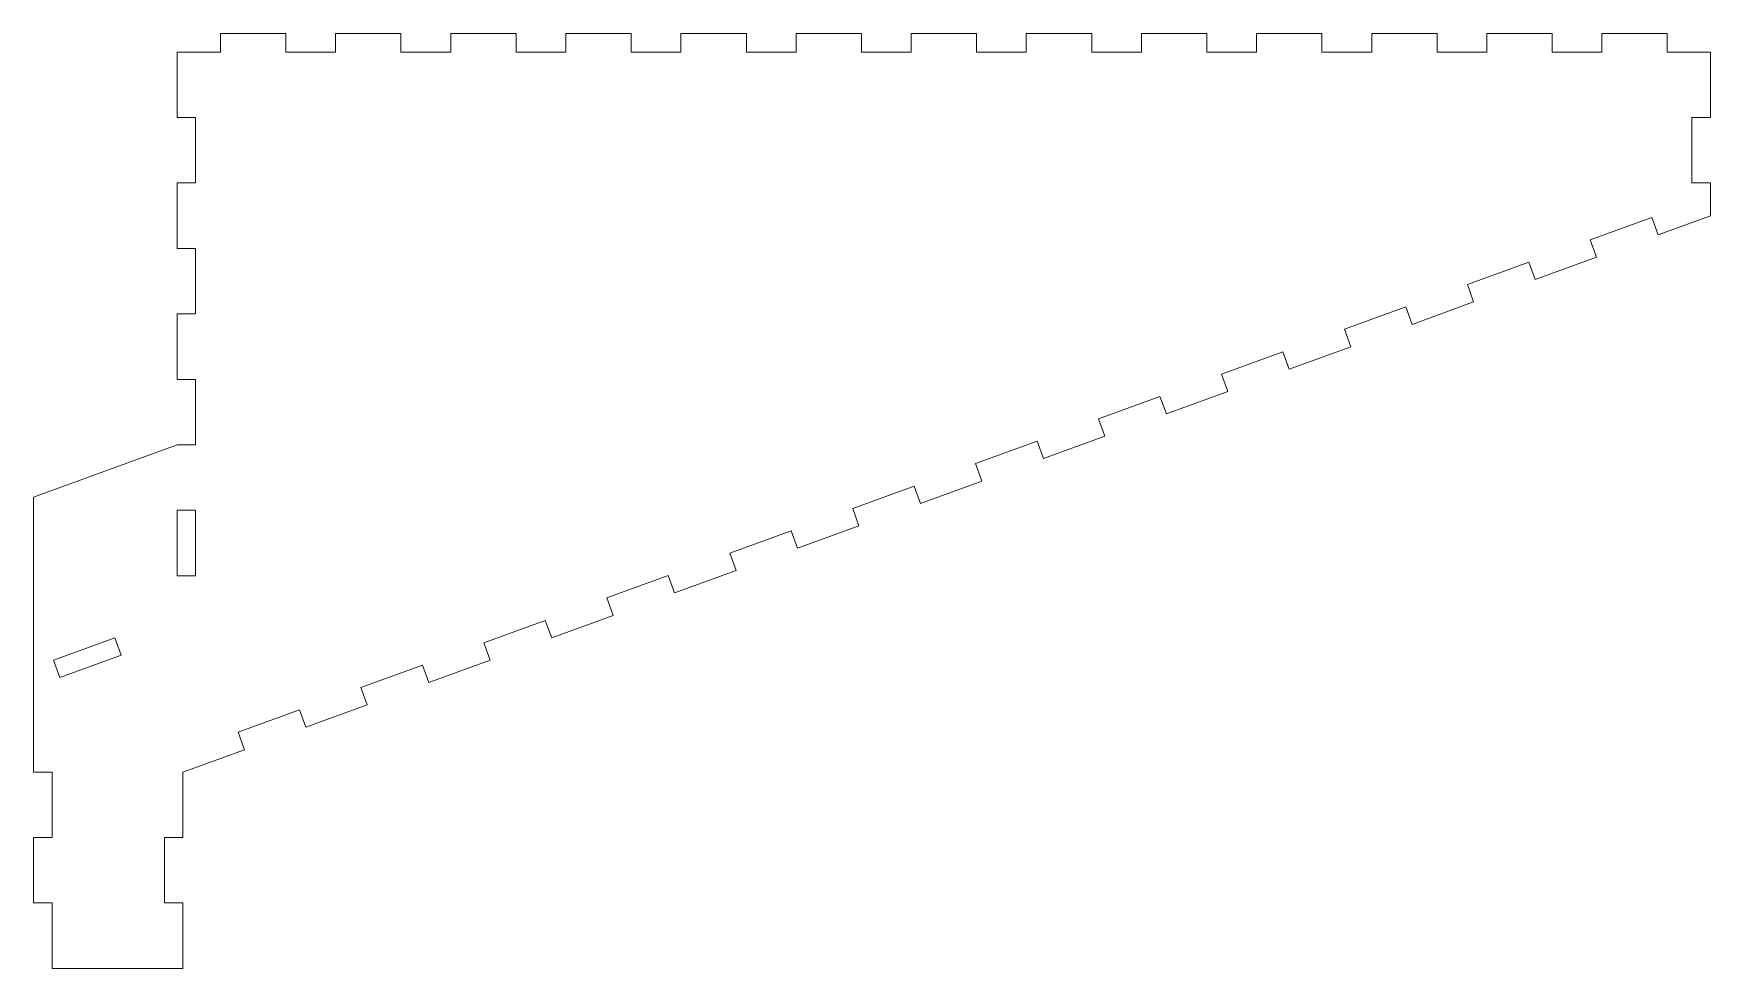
# Model space of a CAD drawing. Header units: millimetres. Extents: x 2 to 259, y 194 to 336.
import ezdxf

# ---------------------------------------------------------------- set-up
doc = ezdxf.new("R2010")
doc.units = ezdxf.units.MM

msp = doc.modelspace()

# ---------------------------------------------------------------- linework, layer by layer
at = {"color": 1, "linetype": 'Continuous', "lineweight": 0}
for p, q in [((30.73, 336.43), (30.73, 333.6)), ((40.73, 336.43), (30.73, 336.43)), ((40.73, 333.6), (40.73, 336.43)), ((48.33, 336.43), (48.33, 333.6)), ((58.33, 336.43), (48.33, 336.43)), ((58.33, 333.6), (58.33, 336.43)), ((65.93, 336.43), (65.93, 333.6)), ((75.93, 336.43), (65.93, 336.43)), ((75.93, 333.6), (75.93, 336.43)), ((83.53, 336.43), (83.53, 333.6)), ((93.53, 336.43), (83.53, 336.43)), ((93.53, 333.6), (93.53, 336.43)), ((101.13, 336.43), (101.13, 333.6)), ((111.13, 336.43), (101.13, 336.43)), ((111.13, 333.6), (111.13, 336.43)), ((118.73, 336.43), (118.73, 333.6)), ((128.73, 336.43), (118.73, 336.43)), ((128.73, 333.6), (128.73, 336.43)), ((136.33, 336.43), (136.33, 333.6)), ((146.33, 336.43), (136.33, 336.43)), ((146.33, 333.6), (146.33, 336.43)), ((153.93, 336.43), (153.93, 333.6)), ((163.93, 336.43), (153.93, 336.43)), ((163.93, 333.6), (163.93, 336.43)), ((171.53, 336.43), (171.53, 333.6)), ((181.53, 336.43), (171.53, 336.43)), ((181.53, 333.6), (181.53, 336.43)), ((189.13, 336.43), (189.13, 333.6)), ((199.13, 336.43), (189.13, 336.43)), ((199.13, 333.6), (199.13, 336.43)), ((206.73, 336.43), (206.73, 333.6)), ((216.73, 336.43), (206.73, 336.43)), ((216.73, 333.6), (216.73, 336.43)), ((224.33, 336.43), (224.33, 333.6)), ((234.33, 336.43), (224.33, 336.43)), ((234.33, 333.6), (234.33, 336.43)), ((241.93, 336.43), (241.93, 333.6)), ((251.93, 336.43), (241.93, 336.43)), ((251.93, 333.6), (251.93, 336.43)), ((24.1, 333.6), (24.1, 323.6)), ((30.73, 333.6), (24.1, 333.6)), ((48.33, 333.6), (40.73, 333.6)), ((65.93, 333.6), (58.33, 333.6)), ((83.53, 333.6), (75.93, 333.6)), ((101.13, 333.6), (93.53, 333.6)), ((118.73, 333.6), (111.13, 333.6)), ((136.33, 333.6), (128.73, 333.6)), ((153.93, 333.6), (146.33, 333.6)), ((171.53, 333.6), (163.93, 333.6)), ((189.13, 333.6), (181.53, 333.6)), ((206.73, 333.6), (199.13, 333.6)), ((224.33, 333.6), (216.73, 333.6)), ((241.93, 333.6), (234.33, 333.6)), ((258.52, 333.6), (251.93, 333.6)), ((258.52, 323.6), (258.52, 333.6)), ((24.1, 323.6), (26.93, 323.6)), ((26.93, 323.6), (26.93, 313.6)), ((255.69, 323.6), (258.52, 323.6)), ((255.69, 313.6), (255.69, 323.6)), ((24.1, 313.6), (24.1, 303.6)), ((26.93, 313.6), (24.1, 313.6)), ((258.52, 313.6), (255.69, 313.6)), ((258.52, 308.6), (258.52, 313.6)), ((240.15, 304.92), (249.55, 308.34)), ((249.55, 308.34), (250.51, 305.68)), ((250.51, 305.68), (258.52, 308.6)), ((24.1, 303.6), (26.93, 303.6)), ((26.93, 303.6), (26.93, 293.6)), ((241.12, 302.26), (240.15, 304.92)), ((221.36, 298.08), (230.75, 301.5)), ((230.75, 301.5), (231.72, 298.84)), ((231.72, 298.84), (241.12, 302.26)), ((222.32, 295.42), (221.36, 298.08)), ((212.93, 292), (222.32, 295.42)), ((24.1, 293.6), (24.1, 283.6)), ((26.93, 293.6), (24.1, 293.6)), ((202.56, 291.24), (211.96, 294.66)), ((211.96, 294.66), (212.93, 292)), ((203.53, 288.58), (202.56, 291.24)), ((183.77, 284.4), (193.17, 287.82)), ((193.17, 287.82), (194.13, 285.16)), ((194.13, 285.16), (203.53, 288.58)), ((24.1, 283.6), (26.93, 283.6)), ((26.93, 283.6), (26.93, 273.6)), ((184.74, 281.74), (183.77, 284.4)), ((164.97, 277.56), (174.37, 280.98)), ((174.37, 280.98), (175.34, 278.32)), ((175.34, 278.32), (184.74, 281.74)), ((165.94, 274.9), (164.97, 277.56)), ((156.55, 271.48), (165.94, 274.9)), ((24.1, 273.6), (2.16, 265.61)), ((26.93, 273.6), (24.1, 273.6)), ((146.18, 270.72), (155.58, 274.14)), ((155.58, 274.14), (156.55, 271.48)), ((147.15, 268.06), (146.18, 270.72)), ((127.39, 263.88), (136.78, 267.3)), ((136.78, 267.3), (137.75, 264.64)), ((137.75, 264.64), (147.15, 268.06)), ((2.16, 265.61), (2.16, 223.6)), ((128.35, 261.22), (127.39, 263.88)), ((108.59, 257.04), (117.99, 260.46)), ((117.99, 260.46), (118.96, 257.8)), ((118.96, 257.8), (128.35, 261.22)), ((109.56, 254.38), (108.59, 257.04)), ((100.16, 250.96), (109.56, 254.38)), ((89.8, 250.2), (99.2, 253.62)), ((99.2, 253.62), (100.16, 250.96)), ((90.77, 247.54), (89.8, 250.2)), ((71.01, 243.36), (80.4, 246.78)), ((80.4, 246.78), (81.37, 244.12)), ((81.37, 244.12), (90.77, 247.54)), ((71.97, 240.7), (71.01, 243.36)), ((52.21, 236.52), (61.61, 239.94)), ((61.61, 239.94), (62.58, 237.28)), ((62.58, 237.28), (71.97, 240.7)), ((53.18, 233.86), (52.21, 236.52)), ((43.78, 230.44), (53.18, 233.86)), ((33.42, 229.68), (42.81, 233.1)), ((42.81, 233.1), (43.78, 230.44)), ((34.39, 227.02), (33.42, 229.68)), ((24.99, 223.6), (34.39, 227.02)), ((2.16, 223.6), (4.99, 223.6)), ((4.99, 223.6), (4.99, 213.6)), ((24.99, 213.6), (24.99, 223.6)), ((2.16, 213.6), (2.16, 203.6)), ((4.99, 213.6), (2.16, 213.6)), ((22.16, 213.6), (24.99, 213.6)), ((22.16, 203.6), (22.16, 213.6)), ((2.16, 203.6), (4.99, 203.6)), ((4.99, 203.6), (4.99, 193.6)), ((24.99, 203.6), (22.16, 203.6)), ((24.99, 193.6), (24.99, 203.6)), ((4.99, 193.6), (24.99, 193.6))]:
    msp.add_line(p, q, dxfattribs=at)
at = {"color": 7, "linetype": 'Continuous', "lineweight": 0}
for p, q in [((26.93, 263.6), (24.1, 263.6)), ((24.1, 263.6), (24.1, 253.6)), ((26.93, 253.6), (26.93, 263.6)), ((24.1, 253.6), (26.93, 253.6)), ((14.59, 244.11), (5.19, 240.69)), ((15.56, 241.45), (14.59, 244.11)), ((6.16, 238.03), (15.56, 241.45)), ((5.19, 240.69), (6.16, 238.03))]:
    msp.add_line(p, q, dxfattribs=at)

doc.saveas('drawing.dxf')
